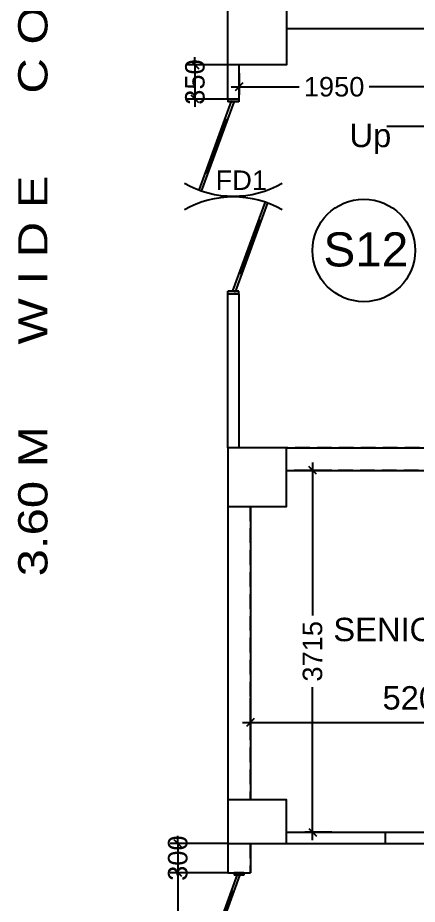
# Model space of a CAD drawing. Extents: x 6345096 to 6738923, y -6490958 to -6305885.
# Drawn here: x 6608724 to 6612822, y -6445032 to -6435934 of the extents above; entities that cross this region are included whole.
import ezdxf
from ezdxf.enums import TextEntityAlignment as Align

# ---------------------------------------------------------------- set-up
doc = ezdxf.new("R2010")
doc.units = 0
doc.header["$LTSCALE"] = 600
doc.header["$MEASUREMENT"] = 0
doc.header["$PDMODE"] = 35
doc.linetypes.add('HIDDEN', pattern=[0.375, 0.25, -0.125])
doc.layers.get('0').update_dxf_attribs({"linetype": 'CONTINUOUS'})
doc.layers.get('Defpoints').update_dxf_attribs({"linetype": 'CONTINUOUS'})
for name, color, linetype in [('DOOR', 32, 'CONTINUOUS'), ('Fire Door', 10, 'CONTINUOUS'), ('HS', 251, 'CONTINUOUS'), ('LA-column', 3, 'CONTINUOUS'), ('Room Dim', 1, 'CONTINUOUS'), ('Stairscase', 7, 'CONTINUOUS'), ('STEPS', 7, 'CONTINUOUS'), ('TEXT', 6, 'CONTINUOUS'), ('TXT', 6, 'CONTINUOUS'), ('Walls', 7, 'CONTINUOUS'), ('Working Dim', 5, 'CONTINUOUS')]:
    doc.layers.add(name, color=color, linetype=linetype)
doc.styles.add('ari', font='arial.ttf')
doc.styles.add('ARIAL', font='arial.ttf')
doc.dimstyles.new('int. dim', dxfattribs={"dimtxt": 200, "dimasz": 80, "dimexe": 80, "dimexo": 0, "dimgap": 70, "dimtad": 0, "dimdec": 0, "dimzin": 12, "dimdsep": 46, "dimtxsty": 'ari', "dimblk": 'OBLIQUE', "dimcen": 2, "dimdle": 80, "dimclrd": 256, "dimclre": 256, "dimclrt": 6, "dimadec": 0, "dimazin": 0, "dimtfac": 1, "dimtdec": 0, "dimtix": 1, "dimtmove": 2, "dimatfit": 3, "dimfxl": 1, "dimtolj": 1, "dimtzin": 0, "dimlwd": -1, "dimlwe": -1, "dimarcsym": 0})

# ---------------------------------------------------------------- blocks, each defined once
blk = doc.blocks.new('_Oblique')
at = {"color": 0, "linetype": 'ByBlock', "lineweight": -2}
blk.add_line((-0.5, -0.5), (0.5, 0.5), dxfattribs=at)
blk = doc.blocks.new('*D2213')
at = {"layer": 'Defpoints', "color": 0, "transparency": 16777216}
for p in [(6611109.5, -6442917.7, 5.1), (6616309.5, -6442917.7, 5.1), (6611109.5, -6443166.1)]:
    blk.add_point(p, dxfattribs=at)
at = {"layer": 'Working Dim', "transparency": 16777216}
for p, q in [((6611109.5, -6442917.7), (6611109.5, -6443246.1)), ((6616309.5, -6442917.7), (6616309.5, -6443246.1)), ((6611029.5, -6443166.1), (6613341.2, -6443166.1)), ((6616389.5, -6443166.1), (6614077.8, -6443166.1))]:
    blk.add_line(p, q, dxfattribs=at)
at = {"layer": 'Working Dim', "transparency": 16777216, "xscale": 80, "yscale": 80, "zscale": 80, "rotation": 180}
blk.add_blockref('_Oblique', (6611109.5, -6443166.1), dxfattribs=at)
at = {"layer": 'Working Dim', "transparency": 16777216, "xscale": 80, "yscale": 80, "zscale": 80}
blk.add_blockref('_Oblique', (6616309.5, -6443166.1), dxfattribs=at)
at = {"layer": 'Working Dim', "color": 6, "transparency": 16777216, "insert": (6613709.5, -6443166.1), "char_height": 200, "attachment_point": 5, "style": 'ari'}
blk.add_mtext('\\A1;5200', dxfattribs=at)
blk = doc.blocks.new('*D2214')
at = {"layer": 'Defpoints', "color": 0, "transparency": 16777216}
for p in [(6611748, -6440578.8), (6611943.9, -6440578.8, 5.1), (6611943.9, -6444293.8, 5.1)]:
    blk.add_point(p, dxfattribs=at)
at = {"layer": 'Working Dim', "transparency": 16777216}
for p, q in [((6611748, -6440498.8), (6611748, -6442067)), ((6611943.9, -6440578.8), (6611668, -6440578.8)), ((6611748, -6444373.8), (6611748, -6442805.6)), ((6611943.9, -6444293.8), (6611668, -6444293.8))]:
    blk.add_line(p, q, dxfattribs=at)
at = {"layer": 'Working Dim', "transparency": 16777216, "xscale": 80, "yscale": 80, "zscale": 80}
for p, rotation in [((6611748, -6440578.8), 90), ((6611748, -6444293.8), 270)]:
    blk.add_blockref('_Oblique', p, dxfattribs=dict(at, rotation=rotation))
at = {"layer": 'Working Dim', "color": 6, "transparency": 16777216, "insert": (6611748, -6442436.3), "char_height": 200, "attachment_point": 5, "rotation": 90, "style": 'ari'}
blk.add_mtext('\\A1;3715', dxfattribs=at)
blk = doc.blocks.new('A$C15456D16')
at = {"layer": 'Fire Door'}
for p, q in [((969.1, -3.6), (55.6, 329)), ((969.1, -3.6), (55.6, 329)), ((969.2, -3.6), (55.6, 329)), ((978.6, 22.6), (65.1, 355.1)), ((978.6, 22.6), (65.1, 355.1)), ((978.7, 22.6), (65.1, 355.1)), ((247.8, 288.6), (238.3, 262.5)), ((247.8, 288.6), (238.3, 262.5)), ((247.8, 288.6), (238.3, 262.5)), ((791.2, 76), (243, 275.5)), ((791.2, 76), (243, 275.5)), ((791.2, 76), (243, 275.5)), ((-1000, 55.6), (-972.2, 55.6)), ((-1000, -55.6), (-1000, 55.6)), ((-1000, 55.6), (-972.2, 55.6)), ((-1000, -55.6), (-1000, 55.6)), ((-1000, 55.6), (-972.2, 55.6)), ((-1000, -55.6), (-1000, 55.6)), ((-978.6, -22.6), (-969.1, 3.6)), ((-978.6, -22.6), (-969.1, 3.6)), ((-978.6, -22.6), (-969.1, 3.6)), ((-972.2, -55.6), (-972.2, 55.6)), ((-972.2, -55.6), (-972.2, 55.6)), ((-972.2, -55.6), (-972.2, 55.6)), ((-969.1, 3.6), (-55.6, -329)), ((-969.1, 3.6), (-55.6, -329)), ((-969.1, 3.6), (-55.5, -329)), ((795.9, 89.1), (786.4, 63)), ((795.9, 89.1), (786.4, 63)), ((795.9, 89.1), (786.4, 63)), ((978.6, 22.6), (969.1, -3.6)), ((978.6, 22.6), (969.1, -3.6)), ((978.7, 22.6), (969.2, -3.6)), ((1000, 55.6), (972.2, 55.6)), ((972.2, -55.6), (972.2, 55.6)), ((1000, 55.6), (972.2, 55.6)), ((972.2, -55.6), (972.2, 55.6)), ((1000, 55.6), (972.2, 55.6)), ((972.2, -55.6), (972.2, 55.6)), ((1000, -55.6), (1000, 55.6)), ((1000, -55.6), (1000, 55.6)), ((1000, -55.6), (1000, 55.6)), ((-1000, -55.6), (-972.2, -55.6)), ((-1000, -55.6), (-972.2, -55.6)), ((-1000, -55.6), (-972.2, -55.6)), ((-978.6, -22.6), (-65.1, -355.1)), ((-978.6, -22.6), (-65.1, -355.1)), ((-978.6, -22.6), (-65, -355.1)), ((-795.9, -89.1), (-786.4, -63)), ((-795.9, -89.1), (-786.4, -63)), ((-795.9, -89.1), (-786.4, -63)), ((-791.2, -76), (-243, -275.5)), ((-791.2, -76), (-243, -275.5)), ((-791.2, -76), (-243, -275.5)), ((1000, -55.6), (972.2, -55.6)), ((1000, -55.6), (972.2, -55.6)), ((1000, -55.6), (972.2, -55.6)), ((-238.3, -262.5), (-247.8, -288.6)), ((-238.3, -262.5), (-247.8, -288.6)), ((-238.3, -262.5), (-247.8, -288.6))]:
    blk.add_line(p, q, dxfattribs=at)
at = {"layer": 'Fire Door', "extrusion": (0, 0, -1)}
for centre, major_axis, start_param, end_param in [((-1000, 0), (-1000, 0.1), 2.617886, 3.665084), ((-1000, 0), (-1000, 0.1), 2.617886, 3.665084), ((-1000, 0), (-1000, 0.1), 2.617886, 3.665084), ((1000, 0), (1000, 0.1), 2.618102, 3.665299), ((1000, 0), (1000, 0.1), 2.618102, 3.665299), ((1000, 0), (1000, 0.1), 2.618102, 3.665299)]:
    blk.add_ellipse(centre, major_axis=major_axis, ratio=1, start_param=start_param, end_param=end_param, dxfattribs=at)
blk = doc.blocks.new('*D2290')
at = {"layer": 'Defpoints', "color": 0, "transparency": 16777216}
for p in [(6610993.5, -6436503.3, 5.1), (6612943.5, -6436503.3, 2.6), (6612943.5, -6436643.5)]:
    blk.add_point(p, dxfattribs=at)
at = {"layer": 'Working Dim', "transparency": 16777216}
for p, q in [((6610993.5, -6436503.3), (6610993.5, -6436723.5)), ((6612943.5, -6436503.3), (6612943.5, -6436723.5)), ((6610913.5, -6436643.5), (6611609.7, -6436643.5)), ((6613023.5, -6436643.5), (6612327.4, -6436643.5))]:
    blk.add_line(p, q, dxfattribs=at)
at = {"layer": 'Working Dim', "transparency": 16777216, "xscale": 80, "yscale": 80, "zscale": 80, "rotation": 180}
blk.add_blockref('_Oblique', (6610993.5, -6436643.5), dxfattribs=at)
at = {"layer": 'Working Dim', "transparency": 16777216, "xscale": 80, "yscale": 80, "zscale": 80}
blk.add_blockref('_Oblique', (6612943.5, -6436643.5), dxfattribs=at)
at = {"layer": 'Working Dim', "color": 6, "transparency": 16777216, "insert": (6611968.5, -6436643.5), "char_height": 200, "attachment_point": 5, "style": 'ari'}
blk.add_mtext('\\A1;1950', dxfattribs=at)
blk = doc.blocks.new('*D2303')
at = {"layer": 'Defpoints', "color": 0, "transparency": 16777216}
for p in [(6610879.5, -6436418.8, 5.1), (6610541.8, -6436768.7), (6610879.5, -6436768.7, 22.4)]:
    blk.add_point(p, dxfattribs=at)
at = {"layer": 'Working Dim', "transparency": 16777216}
for p, q in [((6610541.8, -6436418.8), (6610541.8, -6436338.8)), ((6610879.5, -6436418.8), (6610461.8, -6436418.8)), ((6610541.8, -6436418.8), (6610541.8, -6436768.7)), ((6610879.5, -6436768.7), (6610461.8, -6436768.7)), ((6610541.8, -6436768.7), (6610541.8, -6436848.7))]:
    blk.add_line(p, q, dxfattribs=at)
at = {"layer": 'Working Dim', "transparency": 16777216, "xscale": 80, "yscale": 80, "zscale": 80}
for p, rotation in [((6610541.8, -6436418.8), 270), ((6610541.8, -6436768.7), 90)]:
    blk.add_blockref('_Oblique', p, dxfattribs=dict(at, rotation=rotation))
at = {"layer": 'Working Dim', "color": 6, "transparency": 16777216, "insert": (6610541.8, -6436593.8), "char_height": 200, "attachment_point": 5, "rotation": 90, "style": 'ari'}
blk.add_mtext('\\A1;350', dxfattribs=at)
blk = doc.blocks.new('Z$W@#5624')
at = {"layer": 'DOOR'}
for p, q in [((19.2, 469.7), (840.4, 768.6)), ((27.7, 446.2), (848.9, 745.1)), ((187.7, 517.8), (680.4, 697.1)), ((676.2, 708.8), (684.7, 685.4)), ((0, 399.5), (0, 499.4)), ((0, 499.4), (25, 499.4)), ((19.2, 469.7), (27.7, 446.2)), ((25, 399.5), (25, 499.4)), ((183.4, 529.5), (192, 506)), ((1797.8, 499.4), (1772.8, 499.4)), ((1772.8, 399.5), (1772.8, 499.4)), ((1797.8, 399.5), (1797.8, 499.4)), ((0, 399.5), (25, 399.5)), ((1770, 452.6), (948.8, 153.7)), ((1778.6, 429.2), (957.4, 130.3)), ((1610.1, 381.1), (1117.3, 201.8)), ((1614.3, 369.4), (1605.8, 392.9)), ((1778.6, 429.2), (1770, 452.6)), ((1797.8, 399.5), (1772.8, 399.5)), ((1113.1, 213.5), (1121.6, 190.1))]:
    blk.add_line(p, q, dxfattribs=at)
at = {"layer": 'DOOR', "color": 145}
for centre, start_param, end_param in [((0, 449.4), 2.617994, 3.665191), ((1797.8, 449.4), -0.523599, 0.523599)]:
    blk.add_ellipse(centre, major_axis=(-898.9, 0), ratio=1, start_param=start_param, end_param=end_param, dxfattribs=at)
blk = doc.blocks.new('*D2311')
at = {"layer": 'Defpoints', "color": 0, "transparency": 16777216}
for p in [(6610879.5, -6444408.8, 2.3), (6610366.1, -6444708.8), (6610879.5, -6444708.8)]:
    blk.add_point(p, dxfattribs=at)
at = {"layer": 'Working Dim', "transparency": 16777216}
for p, q in [((6610366.1, -6444408.8), (6610366.1, -6444328.8)), ((6610879.5, -6444408.8), (6610286.1, -6444408.8)), ((6610366.1, -6444408.8), (6610366.1, -6444708.8)), ((6610879.5, -6444708.8), (6610286.1, -6444708.8)), ((6610366.1, -6444708.8), (6610366.1, -6444788.8))]:
    blk.add_line(p, q, dxfattribs=at)
at = {"layer": 'Working Dim', "transparency": 16777216, "xscale": 80, "yscale": 80, "zscale": 80}
for p, rotation in [((6610366.1, -6444408.8), 270), ((6610366.1, -6444708.8), 90)]:
    blk.add_blockref('_Oblique', p, dxfattribs=dict(at, rotation=rotation))
at = {"layer": 'Working Dim', "color": 6, "transparency": 16777216, "insert": (6610366.1, -6444558.8), "char_height": 200, "attachment_point": 5, "rotation": 90, "style": 'ari'}
blk.add_mtext('\\A1;300', dxfattribs=at)
blk = doc.blocks.new('*D2312')
at = {"layer": 'Defpoints', "color": 0, "transparency": 16777216}
for p in [(6610879.5, -6444708.8), (6610366.1, -6446508.9), (6610879.5, -6446508.9)]:
    blk.add_point(p, dxfattribs=at)
at = {"layer": 'Working Dim', "transparency": 16777216}
for p, q in [((6610366.1, -6444628.8), (6610366.1, -6445250)), ((6610879.5, -6444708.8), (6610286.1, -6444708.8)), ((6610366.1, -6446588.9), (6610366.1, -6445967.7)), ((6610879.5, -6446508.9), (6610286.1, -6446508.9))]:
    blk.add_line(p, q, dxfattribs=at)
at = {"layer": 'Working Dim', "transparency": 16777216, "xscale": 80, "yscale": 80, "zscale": 80}
for p, rotation in [((6610366.1, -6444708.8), 90), ((6610366.1, -6446508.9), 270)]:
    blk.add_blockref('_Oblique', p, dxfattribs=dict(at, rotation=rotation))
at = {"layer": 'Working Dim', "color": 6, "transparency": 16777216, "insert": (6610366.1, -6445608.8), "char_height": 200, "attachment_point": 5, "rotation": 90, "style": 'ari'}
blk.add_mtext('\\A1;1800', dxfattribs=at)
blk = doc.blocks.new('A$C2CD672AE')
at = {"layer": 'Walls', "color": 8, "linetype": 'HIDDEN'}
for p, q in [((87924.1, 20375.1), (81160.2, 20375.1)), ((80560, 19655.2, 2.3), (80675, 19655.2, 2.3)), ((80560, 17655.1, 2.3), (80675, 17655.1, 2.3)), ((87924.1, 16075), (81160.1, 16075)), ((83190.1, 15845), (81160.1, 15845)), ((80560.1, 15475), (80560.1, 12465)), ((80790.1, 15475), (80790.1, 12465)), ((81160.1, 12130), (82175.1, 12130)), ((82175.1, 12015), (82175.1, 12130)), ((80560.1, 12015), (80560.1, 11715.1)), ((80790.1, 12015.1), (80790.1, 11715.1)), ((81160.1, 12015), (82175.1, 12015)), ((80560.1, 11715.1), (80790.1, 11715.1))]:
    blk.add_line(p, q, dxfattribs=at)
at = {"layer": 'Walls', "color": 8, "linetype": 'HIDDEN', "elevation": 2.3, "flags": 128}
for points in [[(80560, 19655.2), (80560, 20005.1)], [(80675, 19655.2), (80675, 20005.1)], [(80560, 16075.1), (80560, 17655.1)], [(80675, 16075.2), (80675, 17655.1)]]:
    blk.add_lwpolyline(points, dxfattribs=at)
at = {"layer": 'Walls', "color": 8, "linetype": 'HIDDEN', "flags": 128}
for points in [[(80560.1, 12015.1), (80560.1, 11715.1)], [(80790.1, 12015.1), (80790.1, 11715.1)]]:
    blk.add_lwpolyline(points, dxfattribs=at)
at = {"layer": 'TXT', "color": 8, "linetype": 'HIDDEN', "style": 'ARIAL', "width": 1.2}
blk.add_text('3.60 M      W I D E      C O R R I D O R', height=300.522, rotation=90, dxfattribs=at).set_placement((78709.6, 19095, 2.1), align=Align.CENTER)

msp = doc.modelspace()

# ---------------------------------------------------------------- linework, layer by layer
msp.add_circle((6612273.557, -6438322.022, 12.089), 526.127)
at = {"layer": 'LA-column', "color": 2, "elevation": 2.283}
for points in [[(6610879.531, -6436418.813), (6610879.531, -6435818.813), (6611479.531, -6435818.813), (6611479.531, -6436418.813)], [(6610879.531, -6440948.812), (6611479.531, -6440948.812), (6611479.531, -6440348.812), (6610879.531, -6440348.812)], [(6610879.531, -6443958.811), (6610879.531, -6444408.811), (6611479.531, -6444408.811), (6611479.531, -6443958.811)]]:
    msp.add_lwpolyline(points, close=True, dxfattribs=at)
at = {"layer": 'Walls', "linetype": 'Continuous'}
for p, q in [((6618243.541, -6436048.794, -2.848), (6611479.531, -6436048.794, -2.848)), ((6611479.531, -6440348.794, -2.848), (6618243.541, -6440348.794, -2.848)), ((6611479.531, -6440578.795, -2.848), (6618243.541, -6440578.795, -2.848)), ((6610879.541, -6444408.794, -2.848), (6610879.541, -6444708.826, -2.848)), ((6611109.541, -6444408.794, -2.848), (6611109.541, -6444708.826, -2.848)), ((6610879.541, -6444708.826, -2.848), (6611109.541, -6444708.826, -2.848))]:
    msp.add_line(p, q, dxfattribs=at)
at = {"layer": 'Walls'}
for p, q in [((6610994.531, -6436768.734, 2.283), (6610879.531, -6436768.734, 2.283)), ((6610994.531, -6438768.753, 2.283), (6610879.531, -6438768.753, 2.283)), ((6611479.541, -6444293.794, -2.848), (6614824.548, -6444293.794, -2.848)), ((6611479.541, -6444408.794, -2.848), (6614824.548, -6444408.794, -2.848))]:
    msp.add_line(p, q, dxfattribs=at)
at = {"layer": 'Walls', "linetype": 'Continuous', "extrusion": (-0.000145144, 2.25159e-17, 1)}
for p, q in [((6610879.541, -6440948.812, -2.848), (6610879.54, -6443958.811, -2.848)), ((6611109.541, -6440948.812, -2.848), (6611109.54, -6443958.811, -2.848))]:
    msp.add_line(p, q, dxfattribs=at)
at = {"layer": 'Walls', "elevation": 2.283, "flags": 128}
for points in [[(6610879.531, -6436768.734), (6610879.531, -6436418.813)], [(6610994.531, -6436768.734), (6610994.531, -6436418.813)], [(6610879.531, -6440348.812), (6610879.531, -6438768.753)], [(6610994.531, -6440348.812), (6610994.531, -6438768.753)]]:
    msp.add_lwpolyline(points, dxfattribs=at)
at = {"layer": 'Walls', "linetype": 'Continuous', "elevation": -2.848, "flags": 128}
for points in [[(6610879.541, -6444408.794), (6610879.541, -6444708.826)], [(6611109.541, -6444408.794), (6611109.541, -6444708.826)]]:
    msp.add_lwpolyline(points, dxfattribs=at)

# ---------------------------------------------------------------- block references
at = {"layer": 'DOOR', "linetype": 'Continuous', "xscale": -1.001247152686119, "yscale": 1.001247152686119, "zscale": 1.001247152686119, "rotation": 90}
msp.add_blockref('Z$W@#5624', (6611444.541, -6444708.826, -2.848), dxfattribs=at)
at = {"layer": 'Fire Door', "color": 3, "lineweight": 0, "rotation": 90}
msp.add_blockref('A$C15456D16', (6610935.087, -6437768.753, 19.503), dxfattribs=at)
at = {"layer": 'HS'}
msp.add_blockref('A$C2CD672AE', (6530319.294, -6456423.902, 8.17), dxfattribs=at)

# ---------------------------------------------------------------- texts
at = {"layer": 'Fire Door', "style": 'ARIAL'}
msp.add_text('FD1', height=200, dxfattribs=at).set_placement((6611017.16, -6437701.515, 0.842), align=Align.CENTER)
at = {"layer": 'Room Dim', "style": 'ARIAL'}
msp.add_text('5200 x 3715', height=240, dxfattribs=at).set_placement((6613387.767, -6443033.774, -2.168), align=Align.CENTER)
at = {"layer": 'Stairscase', "color": 7, "linetype": 'Continuous', "style": 'ARIAL'}
msp.add_text('Up', height=240, dxfattribs=at).set_placement((6612340.722, -6437261.608, -0.784), align=Align.CENTER)
at = {"layer": 'STEPS', "color": 6, "style": 'ARIAL'}
msp.add_text('S12', height=350, dxfattribs=at).set_placement((6612294.329, -6438486.405, 12.089), align=Align.CENTER)
at = {"layer": 'TEXT', "color": 7, "style": 'ARIAL'}
msp.add_text('SENIOR CITIZENS', height=240, dxfattribs=at).set_placement((6613413.47, -6442332.179, -2.168), align=Align.CENTER)
at = {"layer": 'TXT', "color": 7, "style": 'ARIAL', "width": 1.2}
msp.add_text('3.60 M      W I D E      C O R R I D O R', height=300.52174, rotation=90, dxfattribs=at).set_placement((6609028.995, -6437328.868, 2.089), align=Align.CENTER)

# ---------------------------------------------------------------- dimensions: what is measured, and where the dimension line sits
at = {"layer": 'Working Dim'}
for base, p1, p2, angle, override, picture, middle in [((6610541.806, -6436768.734, -2.848), (6610879.531, -6436418.813, 2.283), (6610879.531, -6436768.734, 19.503), 90, {"dimtxt": 200, "dimarcsym": 1}, '*D2303', (6610541.806, -6436593.773, -2.848)), ((6612943.541, -6436643.504, -2.848), (6610993.531, -6436503.294, 2.283), (6612943.541, -6436503.294, -0.295), 180, {"dimtxt": 200}, '*D2290', (6611968.536, -6436643.504, -2.848)), ((6611747.96, -6440578.795, -2.848), (6611943.892, -6444293.794, 2.283), (6611943.892, -6440578.795, 2.283), 90, {"dimtxt": 200}, '*D2214', (6611747.96, -6442436.295, -2.848)), ((6611109.541, -6443166.092, -2.848), (6616309.541, -6442917.666, 2.283), (6611109.541, -6442917.665, 2.283), 180, {"dimtxt": 200}, '*D2213', (6613709.541, -6443166.092, -2.848)), ((6610366.116, -6444708.826, -2.848), (6610879.451, -6444408.805, -0.566), (6610879.451, -6444708.826, -2.848), 90, {"dimtxt": 200, "dimarcsym": 1}, '*D2311', (6610366.116, -6444558.815, -2.848)), ((6610366.116, -6446508.873, -2.848), (6610879.451, -6444708.826, -2.848), (6610879.541, -6446508.873, -2.848), 90, {"dimtxt": 200, "dimarcsym": 1}, '*D2312', (6610366.116, -6445608.849, -2.848))]:
    dim = msp.add_linear_dim(base=base, p1=p1, p2=p2, angle=angle, dimstyle='int. dim', override=override, dxfattribs=at)
    dim.commit()
    dim.dimension.update_dxf_attribs({"geometry": picture, "text_midpoint": middle})

# ---------------------------------------------------------------- leaders
at = {"layer": 'Stairscase', "color": 7, "linetype": 'Continuous'}
msp.add_leader([(6613759.417, -6437048.794, -0.784), (6612510.541, -6437048.794, -0.784)], dimstyle='int. dim', override={"dimasz": 300, "dimgap": 70, "dimtad": 0, "dimclrd": 256}, dxfattribs=at)

doc.saveas('drawing.dxf')
